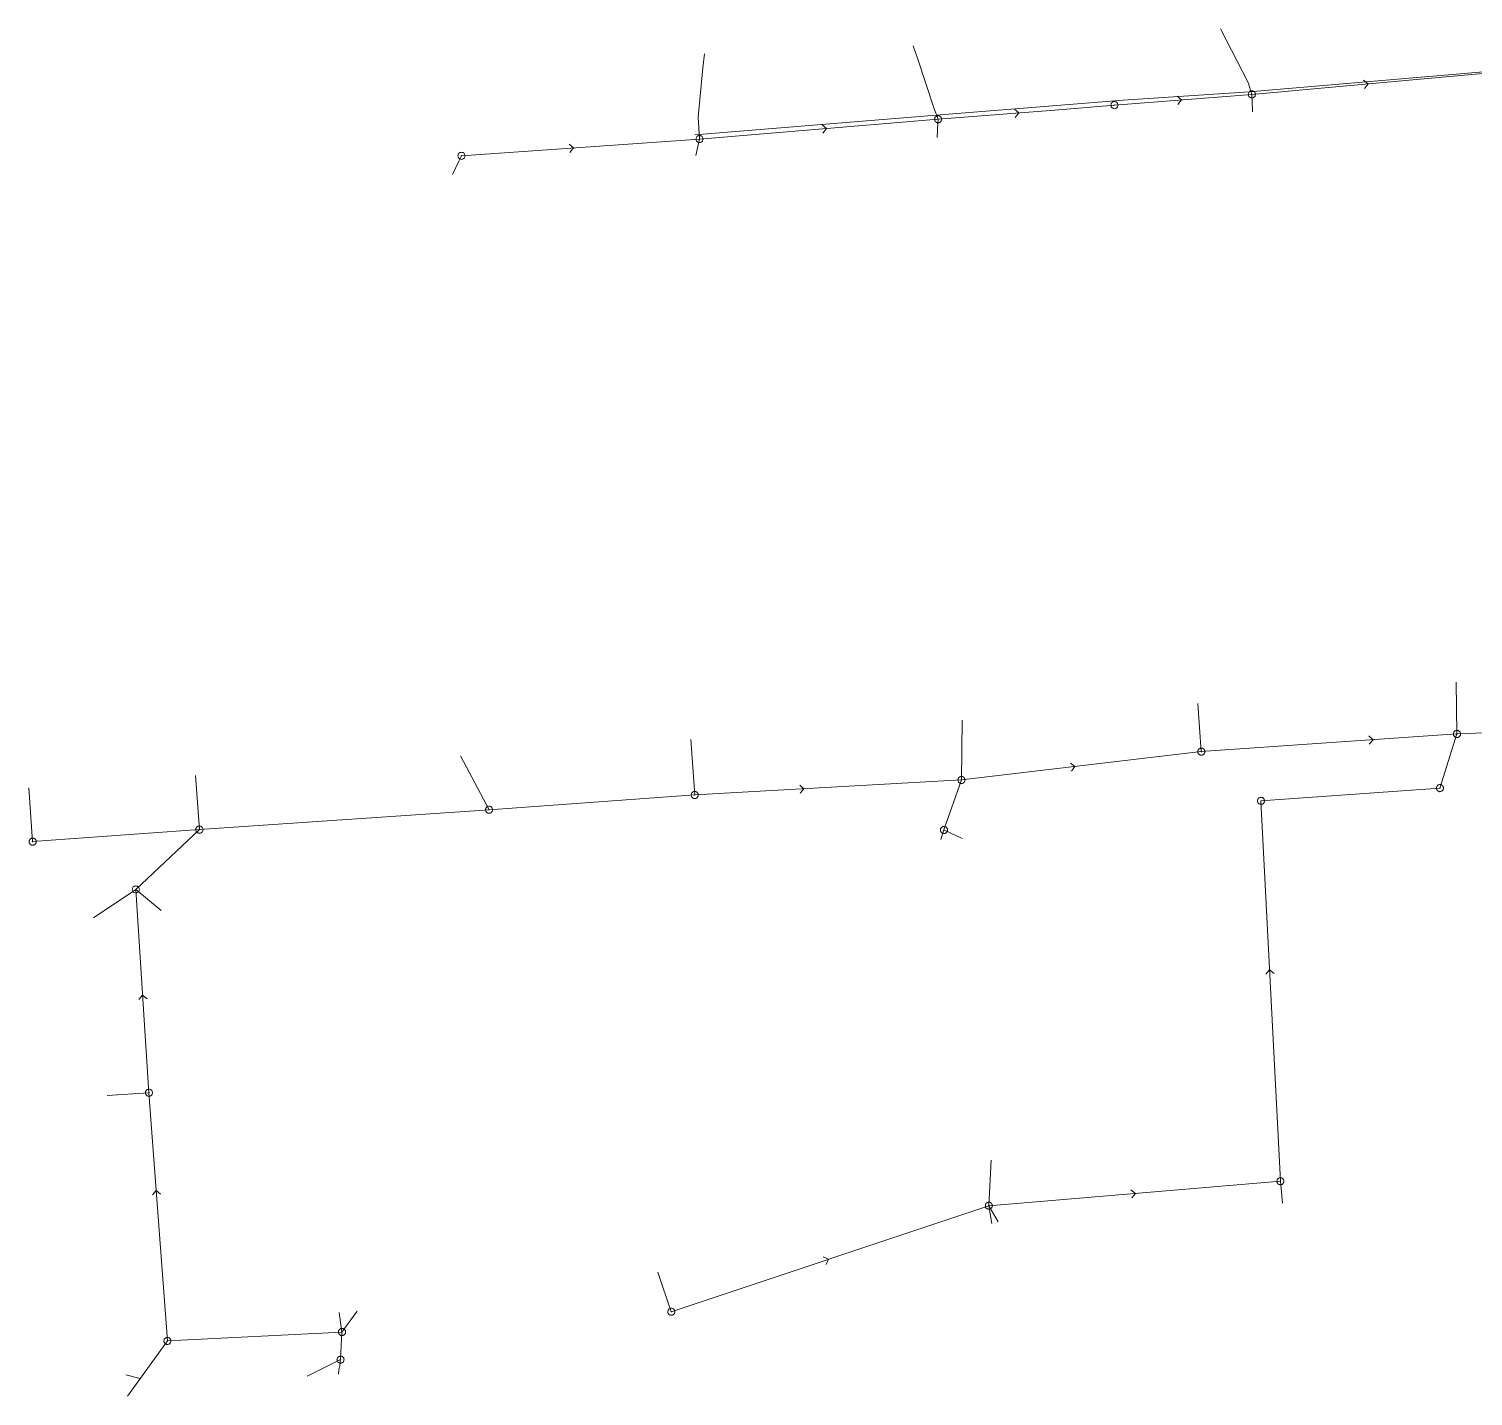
# Model space of a CAD drawing. Header units: metres. Extents: x 25504150 to 25508618, y 6694193 to 6702753.
# Drawn here: x 25507769.5 to 25507957.1, y 6697964 to 6698141.5 of the extents above; entities that cross this region are included whole.
import ezdxf

# ---------------------------------------------------------------- set-up
doc = ezdxf.new("R2010")
doc.units = ezdxf.units.M
for name, pattern in [('Sewer_node', [0]), ('Viemariputket', [0]), ('Viemarivarusteet', [0])]:
    doc.linetypes.add(name, pattern=pattern)
for name, color, linetype, lineweight in [('Sewer_node', 7, 'Sewer_node', 0), ('Viemariputket', 7, 'Viemariputket', 0), ('Viemarivarusteet', 7, 'Viemarivarusteet', 0)]:
    doc.layers.add(name, color=color, linetype=linetype, lineweight=lineweight)

msp = doc.modelspace()

# ---------------------------------------------------------------- linework, layer by layer
at = {"layer": 'Sewer_node', "color": 46, "linetype": 'Continuous', "true_color": 0x7f5f00, "flags": 128}
for points in [[(25507942.96, 6698133.82), (25507943.43, 6698134.4), (25507942.86, 6698134.88)], [(25507897.61, 6698130.04), (25507898.09, 6698130.62), (25507897.53, 6698131.1)], [(25507918.71, 6698131.74), (25507919.19, 6698132.32), (25507918.63, 6698132.8)], [(25507872.62, 6698128.02), (25507873.09, 6698128.6), (25507872.53, 6698129.08)], [(25507839.75, 6698125.51), (25507840.24, 6698126.08), (25507839.68, 6698126.57)], [(25507943.59, 6698048.67), (25507944.08, 6698049.24), (25507943.52, 6698049.73)], [(25507904.91, 6698045.17), (25507905.36, 6698045.76), (25507904.78, 6698046.22)], [(25507869.68, 6698042.3), (25507870.17, 6698042.87), (25507869.62, 6698043.36)], [(25507931.22, 6698018.89), (25507930.64, 6698019.37), (25507930.16, 6698018.82)], [(25507784.86, 6698015.6), (25507784.29, 6698016.09), (25507783.8, 6698015.53)], [(25507786.63, 6697990.25), (25507786.05, 6697990.73), (25507785.57, 6697990.17)], [(25507912.75, 6697989.75), (25507913.21, 6697990.34), (25507912.64, 6697990.81)], [(25507873.04, 6697981.11), (25507873.36, 6697981.79), (25507872.69, 6697982.11)]]:
    msp.add_lwpolyline(points, dxfattribs=at)
for points, elevation in [([(25507928.8, 6698133.03), (25507928.79, 6698133.1), (25507928.78, 6698133.17), (25507928.75, 6698133.24), (25507928.71, 6698133.3), (25507928.67, 6698133.36), (25507928.61, 6698133.4), (25507928.55, 6698133.44), (25507928.48, 6698133.47), (25507928.41, 6698133.48), (25507928.34, 6698133.49), (25507928.27, 6698133.48), (25507928.2, 6698133.47), (25507928.13, 6698133.44), (25507928.07, 6698133.4), (25507928.01, 6698133.36), (25507927.97, 6698133.3), (25507927.93, 6698133.24), (25507927.9, 6698133.17), (25507927.89, 6698133.1), (25507927.88, 6698133.03), (25507927.89, 6698132.96), (25507927.9, 6698132.89), (25507927.93, 6698132.82), (25507927.97, 6698132.76), (25507928.01, 6698132.7), (25507928.07, 6698132.66), (25507928.13, 6698132.62), (25507928.2, 6698132.59), (25507928.27, 6698132.58), (25507928.34, 6698132.57), (25507928.41, 6698132.58), (25507928.48, 6698132.59), (25507928.55, 6698132.62), (25507928.61, 6698132.66), (25507928.67, 6698132.7), (25507928.71, 6698132.76), (25507928.75, 6698132.82), (25507928.78, 6698132.89), (25507928.79, 6698132.96)], 51.53), ([(25507910.96, 6698131.64), (25507910.95, 6698131.71), (25507910.94, 6698131.78), (25507910.91, 6698131.85), (25507910.87, 6698131.91), (25507910.83, 6698131.97), (25507910.77, 6698132.01), (25507910.71, 6698132.05), (25507910.64, 6698132.08), (25507910.57, 6698132.09), (25507910.5, 6698132.1), (25507910.43, 6698132.09), (25507910.36, 6698132.08), (25507910.29, 6698132.05), (25507910.23, 6698132.01), (25507910.17, 6698131.97), (25507910.13, 6698131.91), (25507910.09, 6698131.85), (25507910.06, 6698131.78), (25507910.05, 6698131.71), (25507910.04, 6698131.64), (25507910.05, 6698131.57), (25507910.06, 6698131.5), (25507910.09, 6698131.43), (25507910.13, 6698131.37), (25507910.17, 6698131.31), (25507910.23, 6698131.27), (25507910.29, 6698131.23), (25507910.36, 6698131.2), (25507910.43, 6698131.19), (25507910.5, 6698131.18), (25507910.57, 6698131.19), (25507910.64, 6698131.2), (25507910.71, 6698131.23), (25507910.77, 6698131.27), (25507910.83, 6698131.31), (25507910.87, 6698131.37), (25507910.91, 6698131.43), (25507910.94, 6698131.5), (25507910.95, 6698131.57)], 53.3), ([(25507888.06, 6698129.81), (25507888.05, 6698129.88), (25507888.04, 6698129.95), (25507888.01, 6698130.02), (25507887.97, 6698130.08), (25507887.93, 6698130.14), (25507887.87, 6698130.18), (25507887.81, 6698130.22), (25507887.74, 6698130.25), (25507887.67, 6698130.26), (25507887.6, 6698130.27), (25507887.53, 6698130.26), (25507887.46, 6698130.25), (25507887.39, 6698130.22), (25507887.33, 6698130.18), (25507887.27, 6698130.14), (25507887.23, 6698130.08), (25507887.19, 6698130.02), (25507887.16, 6698129.95), (25507887.15, 6698129.88), (25507887.14, 6698129.81), (25507887.15, 6698129.74), (25507887.16, 6698129.67), (25507887.19, 6698129.6), (25507887.23, 6698129.54), (25507887.27, 6698129.48), (25507887.33, 6698129.44), (25507887.39, 6698129.4), (25507887.46, 6698129.37), (25507887.53, 6698129.36), (25507887.6, 6698129.35), (25507887.67, 6698129.36), (25507887.74, 6698129.37), (25507887.81, 6698129.4), (25507887.87, 6698129.44), (25507887.93, 6698129.48), (25507887.97, 6698129.54), (25507888.01, 6698129.6), (25507888.04, 6698129.67), (25507888.05, 6698129.74)], 55.64), ([(25507857.07, 6698127.23), (25507857.06, 6698127.3), (25507857.05, 6698127.37), (25507857.02, 6698127.44), (25507856.98, 6698127.5), (25507856.94, 6698127.56), (25507856.88, 6698127.6), (25507856.82, 6698127.64), (25507856.75, 6698127.67), (25507856.68, 6698127.68), (25507856.61, 6698127.69), (25507856.54, 6698127.68), (25507856.47, 6698127.67), (25507856.4, 6698127.64), (25507856.34, 6698127.6), (25507856.28, 6698127.56), (25507856.24, 6698127.5), (25507856.2, 6698127.44), (25507856.17, 6698127.37), (25507856.16, 6698127.3), (25507856.15, 6698127.23), (25507856.16, 6698127.16), (25507856.17, 6698127.09), (25507856.2, 6698127.02), (25507856.24, 6698126.96), (25507856.28, 6698126.9), (25507856.34, 6698126.86), (25507856.4, 6698126.82), (25507856.47, 6698126.79), (25507856.54, 6698126.78), (25507856.61, 6698126.77), (25507856.68, 6698126.78), (25507856.75, 6698126.79), (25507856.82, 6698126.82), (25507856.88, 6698126.86), (25507856.94, 6698126.9), (25507856.98, 6698126.96), (25507857.02, 6698127.02), (25507857.05, 6698127.09), (25507857.06, 6698127.16)], 58.21), ([(25507826.16, 6698125.06), (25507826.15, 6698125.13), (25507826.14, 6698125.2), (25507826.11, 6698125.27), (25507826.07, 6698125.33), (25507826.03, 6698125.39), (25507825.97, 6698125.43), (25507825.91, 6698125.47), (25507825.84, 6698125.5), (25507825.77, 6698125.51), (25507825.7, 6698125.52), (25507825.63, 6698125.51), (25507825.56, 6698125.5), (25507825.49, 6698125.47), (25507825.43, 6698125.43), (25507825.37, 6698125.39), (25507825.33, 6698125.33), (25507825.29, 6698125.27), (25507825.26, 6698125.2), (25507825.25, 6698125.13), (25507825.24, 6698125.06), (25507825.25, 6698124.99), (25507825.26, 6698124.92), (25507825.29, 6698124.85), (25507825.33, 6698124.79), (25507825.37, 6698124.73), (25507825.43, 6698124.69), (25507825.49, 6698124.65), (25507825.56, 6698124.62), (25507825.63, 6698124.61), (25507825.7, 6698124.6), (25507825.77, 6698124.61), (25507825.84, 6698124.62), (25507825.91, 6698124.65), (25507825.97, 6698124.69), (25507826.03, 6698124.73), (25507826.07, 6698124.79), (25507826.11, 6698124.85), (25507826.14, 6698124.92), (25507826.15, 6698124.99)], 59.57), ([(25507955.45, 6698050), (25507955.44, 6698050.07), (25507955.43, 6698050.15), (25507955.4, 6698050.21), (25507955.36, 6698050.28), (25507955.31, 6698050.33), (25507955.26, 6698050.38), (25507955.19, 6698050.42), (25507955.13, 6698050.45), (25507955.05, 6698050.46), (25507954.98, 6698050.47), (25507954.91, 6698050.46), (25507954.83, 6698050.45), (25507954.77, 6698050.42), (25507954.7, 6698050.38), (25507954.65, 6698050.33), (25507954.6, 6698050.28), (25507954.56, 6698050.21), (25507954.53, 6698050.15), (25507954.52, 6698050.07), (25507954.51, 6698050), (25507954.52, 6698049.93), (25507954.53, 6698049.85), (25507954.56, 6698049.79), (25507954.6, 6698049.72), (25507954.65, 6698049.67), (25507954.7, 6698049.62), (25507954.77, 6698049.58), (25507954.83, 6698049.55), (25507954.91, 6698049.54), (25507954.98, 6698049.53), (25507955.05, 6698049.54), (25507955.13, 6698049.55), (25507955.19, 6698049.58), (25507955.26, 6698049.62), (25507955.31, 6698049.67), (25507955.36, 6698049.72), (25507955.4, 6698049.79), (25507955.43, 6698049.85), (25507955.44, 6698049.93)], 47.63), ([(25507922.24, 6698047.7), (25507922.23, 6698047.77), (25507922.22, 6698047.84), (25507922.19, 6698047.91), (25507922.15, 6698047.97), (25507922.11, 6698048.03), (25507922.05, 6698048.07), (25507921.99, 6698048.11), (25507921.92, 6698048.14), (25507921.85, 6698048.15), (25507921.78, 6698048.16), (25507921.71, 6698048.15), (25507921.64, 6698048.14), (25507921.57, 6698048.11), (25507921.51, 6698048.07), (25507921.45, 6698048.03), (25507921.41, 6698047.97), (25507921.37, 6698047.91), (25507921.34, 6698047.84), (25507921.33, 6698047.77), (25507921.32, 6698047.7), (25507921.33, 6698047.63), (25507921.34, 6698047.56), (25507921.37, 6698047.49), (25507921.41, 6698047.43), (25507921.45, 6698047.37), (25507921.51, 6698047.33), (25507921.57, 6698047.29), (25507921.64, 6698047.26), (25507921.71, 6698047.25), (25507921.78, 6698047.24), (25507921.85, 6698047.25), (25507921.92, 6698047.26), (25507921.99, 6698047.29), (25507922.05, 6698047.33), (25507922.11, 6698047.37), (25507922.15, 6698047.43), (25507922.19, 6698047.49), (25507922.22, 6698047.56), (25507922.23, 6698047.63)], 49.02), ([(25507891.09, 6698044.02), (25507891.08, 6698044.09), (25507891.07, 6698044.16), (25507891.04, 6698044.23), (25507891, 6698044.29), (25507890.96, 6698044.35), (25507890.9, 6698044.39), (25507890.84, 6698044.43), (25507890.77, 6698044.46), (25507890.7, 6698044.47), (25507890.63, 6698044.48), (25507890.56, 6698044.47), (25507890.49, 6698044.46), (25507890.42, 6698044.43), (25507890.36, 6698044.39), (25507890.3, 6698044.35), (25507890.26, 6698044.29), (25507890.22, 6698044.23), (25507890.19, 6698044.16), (25507890.18, 6698044.09), (25507890.17, 6698044.02), (25507890.18, 6698043.95), (25507890.19, 6698043.88), (25507890.22, 6698043.81), (25507890.26, 6698043.75), (25507890.3, 6698043.69), (25507890.36, 6698043.65), (25507890.42, 6698043.61), (25507890.49, 6698043.58), (25507890.56, 6698043.57), (25507890.63, 6698043.56), (25507890.7, 6698043.57), (25507890.77, 6698043.58), (25507890.84, 6698043.61), (25507890.9, 6698043.65), (25507890.96, 6698043.69), (25507891, 6698043.75), (25507891.04, 6698043.81), (25507891.07, 6698043.88), (25507891.08, 6698043.95)], 49.75), ([(25507953.22, 6698042.96), (25507953.21, 6698043.03), (25507953.2, 6698043.1), (25507953.17, 6698043.17), (25507953.13, 6698043.23), (25507953.09, 6698043.29), (25507953.03, 6698043.33), (25507952.97, 6698043.37), (25507952.9, 6698043.4), (25507952.83, 6698043.41), (25507952.76, 6698043.42), (25507952.69, 6698043.41), (25507952.62, 6698043.4), (25507952.55, 6698043.37), (25507952.49, 6698043.33), (25507952.43, 6698043.29), (25507952.39, 6698043.23), (25507952.35, 6698043.17), (25507952.32, 6698043.1), (25507952.31, 6698043.03), (25507952.3, 6698042.96), (25507952.31, 6698042.89), (25507952.32, 6698042.82), (25507952.35, 6698042.75), (25507952.39, 6698042.69), (25507952.43, 6698042.63), (25507952.49, 6698042.59), (25507952.55, 6698042.55), (25507952.62, 6698042.52), (25507952.69, 6698042.51), (25507952.76, 6698042.5), (25507952.83, 6698042.51), (25507952.9, 6698042.52), (25507952.97, 6698042.55), (25507953.03, 6698042.59), (25507953.09, 6698042.63), (25507953.13, 6698042.69), (25507953.17, 6698042.75), (25507953.2, 6698042.82), (25507953.21, 6698042.89)], 47.9), ([(25507856.45, 6698042.07), (25507856.44, 6698042.14), (25507856.43, 6698042.21), (25507856.4, 6698042.28), (25507856.36, 6698042.34), (25507856.32, 6698042.4), (25507856.26, 6698042.44), (25507856.2, 6698042.48), (25507856.13, 6698042.51), (25507856.06, 6698042.52), (25507855.99, 6698042.53), (25507855.92, 6698042.52), (25507855.85, 6698042.51), (25507855.78, 6698042.48), (25507855.72, 6698042.44), (25507855.66, 6698042.4), (25507855.62, 6698042.34), (25507855.58, 6698042.28), (25507855.55, 6698042.21), (25507855.54, 6698042.14), (25507855.53, 6698042.07), (25507855.54, 6698042), (25507855.55, 6698041.93), (25507855.58, 6698041.86), (25507855.62, 6698041.8), (25507855.66, 6698041.74), (25507855.72, 6698041.7), (25507855.78, 6698041.66), (25507855.85, 6698041.63), (25507855.92, 6698041.62), (25507855.99, 6698041.61), (25507856.06, 6698041.62), (25507856.13, 6698041.63), (25507856.2, 6698041.66), (25507856.26, 6698041.7), (25507856.32, 6698041.74), (25507856.36, 6698041.8), (25507856.4, 6698041.86), (25507856.43, 6698041.93), (25507856.44, 6698042)], 50.11), ([(25507929.98, 6698041.31), (25507929.97, 6698041.38), (25507929.96, 6698041.45), (25507929.93, 6698041.52), (25507929.89, 6698041.58), (25507929.85, 6698041.64), (25507929.79, 6698041.68), (25507929.73, 6698041.72), (25507929.66, 6698041.75), (25507929.59, 6698041.76), (25507929.52, 6698041.77), (25507929.45, 6698041.76), (25507929.38, 6698041.75), (25507929.31, 6698041.72), (25507929.25, 6698041.68), (25507929.19, 6698041.64), (25507929.15, 6698041.58), (25507929.11, 6698041.52), (25507929.08, 6698041.45), (25507929.07, 6698041.38), (25507929.06, 6698041.31), (25507929.07, 6698041.24), (25507929.08, 6698041.17), (25507929.11, 6698041.1), (25507929.15, 6698041.04), (25507929.19, 6698040.98), (25507929.25, 6698040.94), (25507929.31, 6698040.9), (25507929.38, 6698040.87), (25507929.45, 6698040.86), (25507929.52, 6698040.85), (25507929.59, 6698040.86), (25507929.66, 6698040.87), (25507929.73, 6698040.9), (25507929.79, 6698040.94), (25507929.85, 6698040.98), (25507929.89, 6698041.04), (25507929.93, 6698041.1), (25507929.96, 6698041.17), (25507929.97, 6698041.24)], 48.97), ([(25507829.74, 6698040.15), (25507829.73, 6698040.22), (25507829.72, 6698040.29), (25507829.69, 6698040.36), (25507829.65, 6698040.42), (25507829.61, 6698040.48), (25507829.55, 6698040.52), (25507829.49, 6698040.56), (25507829.42, 6698040.59), (25507829.35, 6698040.6), (25507829.28, 6698040.61), (25507829.21, 6698040.6), (25507829.14, 6698040.59), (25507829.07, 6698040.56), (25507829.01, 6698040.52), (25507828.95, 6698040.48), (25507828.91, 6698040.42), (25507828.87, 6698040.36), (25507828.84, 6698040.29), (25507828.83, 6698040.22), (25507828.82, 6698040.15), (25507828.83, 6698040.08), (25507828.84, 6698040.01), (25507828.87, 6698039.94), (25507828.91, 6698039.88), (25507828.95, 6698039.82), (25507829.01, 6698039.78), (25507829.07, 6698039.74), (25507829.14, 6698039.71), (25507829.21, 6698039.7), (25507829.28, 6698039.69), (25507829.35, 6698039.7), (25507829.42, 6698039.71), (25507829.49, 6698039.74), (25507829.55, 6698039.78), (25507829.61, 6698039.82), (25507829.65, 6698039.88), (25507829.69, 6698039.94), (25507829.72, 6698040.01), (25507829.73, 6698040.08)], 50.57), ([(25507792.14, 6698037.57), (25507792.13, 6698037.64), (25507792.12, 6698037.72), (25507792.09, 6698037.78), (25507792.05, 6698037.85), (25507792, 6698037.9), (25507791.95, 6698037.95), (25507791.88, 6698037.99), (25507791.82, 6698038.02), (25507791.74, 6698038.03), (25507791.67, 6698038.04), (25507791.6, 6698038.03), (25507791.52, 6698038.02), (25507791.46, 6698037.99), (25507791.39, 6698037.95), (25507791.34, 6698037.9), (25507791.29, 6698037.85), (25507791.25, 6698037.78), (25507791.22, 6698037.72), (25507791.21, 6698037.64), (25507791.2, 6698037.57), (25507791.21, 6698037.5), (25507791.22, 6698037.42), (25507791.25, 6698037.36), (25507791.29, 6698037.29), (25507791.34, 6698037.24), (25507791.39, 6698037.19), (25507791.46, 6698037.15), (25507791.52, 6698037.12), (25507791.6, 6698037.11), (25507791.67, 6698037.1), (25507791.74, 6698037.11), (25507791.82, 6698037.12), (25507791.88, 6698037.15), (25507791.95, 6698037.19), (25507792, 6698037.24), (25507792.05, 6698037.29), (25507792.09, 6698037.36), (25507792.12, 6698037.42), (25507792.13, 6698037.5)], 51.54), ([(25507888.83, 6698037.53), (25507888.82, 6698037.6), (25507888.81, 6698037.68), (25507888.78, 6698037.74), (25507888.74, 6698037.81), (25507888.69, 6698037.86), (25507888.64, 6698037.91), (25507888.57, 6698037.95), (25507888.51, 6698037.98), (25507888.43, 6698037.99), (25507888.36, 6698038), (25507888.29, 6698037.99), (25507888.21, 6698037.98), (25507888.15, 6698037.95), (25507888.08, 6698037.91), (25507888.03, 6698037.86), (25507887.98, 6698037.81), (25507887.94, 6698037.74), (25507887.91, 6698037.68), (25507887.9, 6698037.6), (25507887.89, 6698037.53), (25507887.9, 6698037.46), (25507887.91, 6698037.38), (25507887.94, 6698037.32), (25507887.98, 6698037.25), (25507888.03, 6698037.2), (25507888.08, 6698037.15), (25507888.15, 6698037.11), (25507888.21, 6698037.08), (25507888.29, 6698037.07), (25507888.36, 6698037.06), (25507888.43, 6698037.07), (25507888.51, 6698037.08), (25507888.57, 6698037.11), (25507888.64, 6698037.15), (25507888.69, 6698037.2), (25507888.74, 6698037.25), (25507888.78, 6698037.32), (25507888.81, 6698037.38), (25507888.82, 6698037.46)], 38.34), ([(25507770.47, 6698036.01), (25507770.46, 6698036.08), (25507770.45, 6698036.15), (25507770.42, 6698036.22), (25507770.38, 6698036.28), (25507770.34, 6698036.34), (25507770.28, 6698036.38), (25507770.22, 6698036.42), (25507770.15, 6698036.45), (25507770.08, 6698036.46), (25507770.01, 6698036.47), (25507769.94, 6698036.46), (25507769.87, 6698036.45), (25507769.8, 6698036.42), (25507769.74, 6698036.38), (25507769.68, 6698036.34), (25507769.64, 6698036.28), (25507769.6, 6698036.22), (25507769.57, 6698036.15), (25507769.56, 6698036.08), (25507769.55, 6698036.01), (25507769.56, 6698035.94), (25507769.57, 6698035.87), (25507769.6, 6698035.8), (25507769.64, 6698035.74), (25507769.68, 6698035.68), (25507769.74, 6698035.64), (25507769.8, 6698035.6), (25507769.87, 6698035.57), (25507769.94, 6698035.56), (25507770.01, 6698035.55), (25507770.08, 6698035.56), (25507770.15, 6698035.57), (25507770.22, 6698035.6), (25507770.28, 6698035.64), (25507770.34, 6698035.68), (25507770.38, 6698035.74), (25507770.42, 6698035.8), (25507770.45, 6698035.87), (25507770.46, 6698035.94)], 53.5), ([(25507783.87, 6698029.8), (25507783.86, 6698029.87), (25507783.85, 6698029.94), (25507783.82, 6698030.01), (25507783.78, 6698030.07), (25507783.74, 6698030.13), (25507783.68, 6698030.17), (25507783.62, 6698030.21), (25507783.55, 6698030.24), (25507783.48, 6698030.25), (25507783.41, 6698030.26), (25507783.34, 6698030.25), (25507783.27, 6698030.24), (25507783.2, 6698030.21), (25507783.14, 6698030.17), (25507783.08, 6698030.13), (25507783.04, 6698030.07), (25507783, 6698030.01), (25507782.97, 6698029.94), (25507782.96, 6698029.87), (25507782.95, 6698029.8), (25507782.96, 6698029.73), (25507782.97, 6698029.66), (25507783, 6698029.59), (25507783.04, 6698029.53), (25507783.08, 6698029.47), (25507783.14, 6698029.43), (25507783.2, 6698029.39), (25507783.27, 6698029.36), (25507783.34, 6698029.35), (25507783.41, 6698029.34), (25507783.48, 6698029.35), (25507783.55, 6698029.36), (25507783.62, 6698029.39), (25507783.68, 6698029.43), (25507783.74, 6698029.47), (25507783.78, 6698029.53), (25507783.82, 6698029.59), (25507783.85, 6698029.66), (25507783.86, 6698029.73)], 51.76), ([(25507785.57, 6698003.41), (25507785.56, 6698003.48), (25507785.55, 6698003.55), (25507785.52, 6698003.62), (25507785.48, 6698003.68), (25507785.44, 6698003.74), (25507785.38, 6698003.78), (25507785.32, 6698003.82), (25507785.25, 6698003.85), (25507785.18, 6698003.86), (25507785.11, 6698003.87), (25507785.04, 6698003.86), (25507784.97, 6698003.85), (25507784.9, 6698003.82), (25507784.84, 6698003.78), (25507784.78, 6698003.74), (25507784.74, 6698003.68), (25507784.7, 6698003.62), (25507784.67, 6698003.55), (25507784.66, 6698003.48), (25507784.65, 6698003.41), (25507784.66, 6698003.34), (25507784.67, 6698003.27), (25507784.7, 6698003.2), (25507784.74, 6698003.14), (25507784.78, 6698003.08), (25507784.84, 6698003.04), (25507784.9, 6698003), (25507784.97, 6698002.97), (25507785.04, 6698002.96), (25507785.11, 6698002.95), (25507785.18, 6698002.96), (25507785.25, 6698002.97), (25507785.32, 6698003), (25507785.38, 6698003.04), (25507785.44, 6698003.08), (25507785.48, 6698003.14), (25507785.52, 6698003.2), (25507785.55, 6698003.27), (25507785.56, 6698003.34)], 51.43), ([(25507932.51, 6697991.92), (25507932.5, 6697991.99), (25507932.49, 6697992.06), (25507932.46, 6697992.13), (25507932.42, 6697992.19), (25507932.38, 6697992.25), (25507932.32, 6697992.29), (25507932.26, 6697992.33), (25507932.19, 6697992.36), (25507932.12, 6697992.37), (25507932.05, 6697992.38), (25507931.98, 6697992.37), (25507931.91, 6697992.36), (25507931.84, 6697992.33), (25507931.78, 6697992.29), (25507931.72, 6697992.25), (25507931.68, 6697992.19), (25507931.64, 6697992.13), (25507931.61, 6697992.06), (25507931.6, 6697991.99), (25507931.59, 6697991.92), (25507931.6, 6697991.85), (25507931.61, 6697991.78), (25507931.64, 6697991.71), (25507931.68, 6697991.65), (25507931.72, 6697991.59), (25507931.78, 6697991.55), (25507931.84, 6697991.51), (25507931.91, 6697991.48), (25507931.98, 6697991.47), (25507932.05, 6697991.46), (25507932.12, 6697991.47), (25507932.19, 6697991.48), (25507932.26, 6697991.51), (25507932.32, 6697991.55), (25507932.38, 6697991.59), (25507932.42, 6697991.65), (25507932.46, 6697991.71), (25507932.49, 6697991.78), (25507932.5, 6697991.85)], 49.46), ([(25507894.64, 6697988.74), (25507894.63, 6697988.81), (25507894.62, 6697988.88), (25507894.59, 6697988.95), (25507894.55, 6697989.01), (25507894.51, 6697989.07), (25507894.45, 6697989.11), (25507894.39, 6697989.15), (25507894.32, 6697989.18), (25507894.25, 6697989.19), (25507894.18, 6697989.2), (25507894.11, 6697989.19), (25507894.04, 6697989.18), (25507893.97, 6697989.15), (25507893.91, 6697989.11), (25507893.85, 6697989.07), (25507893.81, 6697989.01), (25507893.77, 6697988.95), (25507893.74, 6697988.88), (25507893.73, 6697988.81), (25507893.72, 6697988.74), (25507893.73, 6697988.67), (25507893.74, 6697988.6), (25507893.77, 6697988.53), (25507893.81, 6697988.47), (25507893.85, 6697988.41), (25507893.91, 6697988.37), (25507893.97, 6697988.33), (25507894.04, 6697988.3), (25507894.11, 6697988.29), (25507894.18, 6697988.28), (25507894.25, 6697988.29), (25507894.32, 6697988.3), (25507894.39, 6697988.33), (25507894.45, 6697988.37), (25507894.51, 6697988.41), (25507894.55, 6697988.47), (25507894.59, 6697988.53), (25507894.62, 6697988.6), (25507894.63, 6697988.67)], 49.86), ([(25507853.41, 6697974.97), (25507853.4, 6697975.04), (25507853.39, 6697975.11), (25507853.36, 6697975.18), (25507853.32, 6697975.24), (25507853.28, 6697975.3), (25507853.22, 6697975.34), (25507853.16, 6697975.38), (25507853.09, 6697975.41), (25507853.02, 6697975.42), (25507852.95, 6697975.43), (25507852.88, 6697975.42), (25507852.81, 6697975.41), (25507852.74, 6697975.38), (25507852.68, 6697975.34), (25507852.62, 6697975.3), (25507852.58, 6697975.24), (25507852.54, 6697975.18), (25507852.51, 6697975.11), (25507852.5, 6697975.04), (25507852.49, 6697974.97), (25507852.5, 6697974.9), (25507852.51, 6697974.83), (25507852.54, 6697974.76), (25507852.58, 6697974.7), (25507852.62, 6697974.64), (25507852.68, 6697974.6), (25507852.74, 6697974.56), (25507852.81, 6697974.53), (25507852.88, 6697974.52), (25507852.95, 6697974.51), (25507853.02, 6697974.52), (25507853.09, 6697974.53), (25507853.16, 6697974.56), (25507853.22, 6697974.6), (25507853.28, 6697974.64), (25507853.32, 6697974.7), (25507853.36, 6697974.76), (25507853.39, 6697974.83), (25507853.4, 6697974.9)], 51.08), ([(25507810.64, 6697972.34), (25507810.63, 6697972.41), (25507810.62, 6697972.48), (25507810.59, 6697972.55), (25507810.55, 6697972.61), (25507810.51, 6697972.67), (25507810.45, 6697972.71), (25507810.39, 6697972.75), (25507810.32, 6697972.78), (25507810.25, 6697972.79), (25507810.18, 6697972.8), (25507810.11, 6697972.79), (25507810.04, 6697972.78), (25507809.97, 6697972.75), (25507809.91, 6697972.71), (25507809.85, 6697972.67), (25507809.81, 6697972.61), (25507809.77, 6697972.55), (25507809.74, 6697972.48), (25507809.73, 6697972.41), (25507809.72, 6697972.34), (25507809.73, 6697972.27), (25507809.74, 6697972.2), (25507809.77, 6697972.13), (25507809.81, 6697972.07), (25507809.85, 6697972.01), (25507809.91, 6697971.97), (25507809.97, 6697971.93), (25507810.04, 6697971.9), (25507810.11, 6697971.89), (25507810.18, 6697971.88), (25507810.25, 6697971.89), (25507810.32, 6697971.9), (25507810.39, 6697971.93), (25507810.45, 6697971.97), (25507810.51, 6697972.01), (25507810.55, 6697972.07), (25507810.59, 6697972.13), (25507810.62, 6697972.2), (25507810.63, 6697972.27)], 51.27), ([(25507787.97, 6697971.19), (25507787.96, 6697971.26), (25507787.95, 6697971.33), (25507787.92, 6697971.4), (25507787.88, 6697971.46), (25507787.84, 6697971.52), (25507787.78, 6697971.56), (25507787.72, 6697971.6), (25507787.65, 6697971.63), (25507787.58, 6697971.64), (25507787.51, 6697971.65), (25507787.44, 6697971.64), (25507787.37, 6697971.63), (25507787.3, 6697971.6), (25507787.24, 6697971.56), (25507787.18, 6697971.52), (25507787.14, 6697971.46), (25507787.1, 6697971.4), (25507787.07, 6697971.33), (25507787.06, 6697971.26), (25507787.05, 6697971.19), (25507787.06, 6697971.12), (25507787.07, 6697971.05), (25507787.1, 6697970.98), (25507787.14, 6697970.92), (25507787.18, 6697970.86), (25507787.24, 6697970.82), (25507787.3, 6697970.78), (25507787.37, 6697970.75), (25507787.44, 6697970.74), (25507787.51, 6697970.73), (25507787.58, 6697970.74), (25507787.65, 6697970.75), (25507787.72, 6697970.78), (25507787.78, 6697970.82), (25507787.84, 6697970.86), (25507787.88, 6697970.92), (25507787.92, 6697970.98), (25507787.95, 6697971.05), (25507787.96, 6697971.12)], 51.5)]:
    msp.add_lwpolyline(points, close=True, dxfattribs=dict(at, elevation=elevation))
msp.add_lwpolyline([(25507810.45, 6697968.76), (25507810.44, 6697968.83), (25507810.43, 6697968.9), (25507810.4, 6697968.97), (25507810.36, 6697969.03), (25507810.32, 6697969.09), (25507810.26, 6697969.13), (25507810.2, 6697969.17), (25507810.13, 6697969.2), (25507810.06, 6697969.21), (25507809.99, 6697969.22), (25507809.92, 6697969.21), (25507809.85, 6697969.2), (25507809.78, 6697969.17), (25507809.72, 6697969.13), (25507809.66, 6697969.09), (25507809.62, 6697969.03), (25507809.58, 6697968.97), (25507809.55, 6697968.9), (25507809.54, 6697968.83), (25507809.53, 6697968.76), (25507809.54, 6697968.69), (25507809.55, 6697968.62), (25507809.58, 6697968.55), (25507809.62, 6697968.49), (25507809.66, 6697968.43), (25507809.72, 6697968.39), (25507809.78, 6697968.35), (25507809.85, 6697968.32), (25507809.92, 6697968.31), (25507809.99, 6697968.3), (25507810.06, 6697968.31), (25507810.13, 6697968.32), (25507810.2, 6697968.35), (25507810.26, 6697968.39), (25507810.32, 6697968.43), (25507810.36, 6697968.49), (25507810.4, 6697968.55), (25507810.43, 6697968.62), (25507810.44, 6697968.69)], close=True, dxfattribs=at)
at = {"layer": 'Viemariputket', "color": 251, "linetype": 'Continuous', "lineweight": 5, "true_color": 0x595959}
for p, q in [((25507960.46, 6698136.15, 46.47), (25507928, 6698133.36, 47.87)), ((25507928, 6698133.36, 49.22), (25507911.65, 6698132.27, 49.83)), ((25507911.65, 6698132.27, 50.74), (25507887.33, 6698130.34, 51.89)), ((25507887.33, 6698130.34, 52.85), (25507856.01, 6698127.8, 54.08))]:
    msp.add_line(p, q, dxfattribs=at)
at = {"layer": 'Viemariputket', "color": 1, "linetype": 'Continuous', "lineweight": 15}
for p, q in [((25507928.34, 6698133.03, 49.78), (25507910.5, 6698131.64, 50.51)), ((25507887.6, 6698129.81, 53.63), (25507856.61, 6698127.23, 54.72)), ((25507856.61, 6698127.23, 55.9), (25507825.7, 6698125.06, 56.58)), ((25507856.61, 6698127.23, 54.79), (25507856.12, 6698125.1, 54.81)), ((25507954.98, 6698050), (25507954.88, 6698056.74)), ((25507921.78, 6698047.7), (25507921.33, 6698053.96)), ((25507890.63, 6698044.02, 47.7), (25507890.72, 6698051.79)), ((25508002.69, 6698051.7, 43.48), (25507954.98, 6698050, 45.44)), ((25507855.99, 6698042.07), (25507855.48, 6698049.26)), ((25507954.98, 6698050, 45.44), (25507921.78, 6698047.7, 46.89)), ((25507954.98, 6698050, 45.64), (25507952.76, 6698042.96)), ((25507829.28, 6698040.15), (25507825.57, 6698047.14)), ((25507921.78, 6698047.7, 46.89), (25507890.63, 6698044.02, 47.43)), ((25507770.01, 6698036.01), (25507769.52, 6698043)), ((25507791.67, 6698037.57), (25507791.15, 6698044.59)), ((25507890.63, 6698044.02, 47.45), (25507855.99, 6698042.07, 47.91)), ((25507890.63, 6698044.02, 47.71), (25507888.36, 6698037.53, 38.34)), ((25507952.76, 6698042.96), (25507929.52, 6698041.31)), ((25507855.99, 6698042.07, 47.93), (25507829.28, 6698040.15, 48.47)), ((25507929.52, 6698041.31), (25507932.05, 6697991.92)), ((25507829.28, 6698040.15, 48.5), (25507791.67, 6698037.57, 49.13)), ((25507791.67, 6698037.57, 49.51), (25507770.01, 6698036.01, 50.6)), ((25507791.67, 6698037.57), (25507783.41, 6698029.8)), ((25507888.36, 6698037.53, 38.34), (25507887.94, 6698036.3, 38.66)), ((25507888.36, 6698037.53, 36.66), (25507890.74, 6698036.43, 38.66)), ((25507783.41, 6698029.8), (25507777.91, 6698026.1)), ((25507783.41, 6698029.8), (25507786.71, 6698027.06)), ((25507783.41, 6698029.8), (25507785.11, 6698003.41, 49.4)), ((25507785.11, 6698003.41, 49.46), (25507779.7, 6698003.03, 49.51)), ((25507785.11, 6698003.41, 49.41), (25507787.51, 6697971.19)), ((25507894.18, 6697988.74), (25507894.49, 6697994.64)), ((25507932.05, 6697991.92), (25507894.18, 6697988.74)), ((25507932.05, 6697991.92, 47.48), (25507932.32, 6697989.07, 0.32)), ((25507894.18, 6697988.74), (25507852.95, 6697974.97)), ((25507894.18, 6697988.74), (25507894.56, 6697986.44)), ((25507894.18, 6697988.74), (25507895.41, 6697986.65)), ((25507852.95, 6697974.97), (25507851.2, 6697980.1)), ((25507810.18, 6697972.34, 49.64), (25507809.81, 6697974.89, 49.65)), ((25507810.18, 6697972.34, 49.63), (25507812.16, 6697975.04, 49.65)), ((25507787.51, 6697971.19, 49.52), (25507810.18, 6697972.34, 49.53)), ((25507810.18, 6697972.34, 49.59), (25507810, 6697968.87)), ((25507787.51, 6697971.19), (25507782.32, 6697964.02)), ((25507809.99, 6697968.76, 32.11), (25507805.66, 6697966.59, 49.68)), ((25507783.96, 6697966.3), (25507782.13, 6697966.78))]:
    msp.add_line(p, q, dxfattribs=at)
for points in [[(25507928.34, 6698133.03, 49.54), (25507927.85, 6698134.59, 49.56), (25507924.26, 6698141.54, 49.56)], [(25507887.6, 6698129.81, 53.63), (25507887.06, 6698131.27, 53.75), (25507884.98, 6698137.62, 53.66), (25507884.34, 6698139.32, 53.66)], [(25507856.61, 6698127.23, 56.54), (25507856.42, 6698130.06, 56.53), (25507857.04, 6698136.47, 56.57), (25507857.25, 6698138.31, 56.57)], [(25507960.72, 6698135.98, 47.27), (25507940.19, 6698134.11, 48.19), (25507928.34, 6698133.03, 48.48)], [(25507928.34, 6698133.03, 48.56), (25507928.38, 6698132.23, 48.58), (25507928.43, 6698130.75, 48.58)], [(25507910.5, 6698131.64, 51.52), (25507902.75, 6698130.98, 52.02), (25507887.6, 6698129.81, 52.57)], [(25507887.6, 6698129.81, 53.59), (25507887.58, 6698129.29, 53.61), (25507887.47, 6698127.43, 53.61)], [(25507825.7, 6698125.06, 56.63), (25507825.37, 6698124.36, 56.64), (25507824.55, 6698122.63, 56.64)], [(25507809.99, 6697968.76, 0), (25507809.88, 6697967.94, 0), (25507809.79, 6697967.44, 0), (25507809.71, 6697966.85, 49.66)]]:
    msp.add_polyline3d(points, dxfattribs=at)
at = {"layer": 'Viemarivarusteet', "color": 1}
for p in [(25507928.34, 6698133.03, 51.53), (25507910.5, 6698131.64, 53.3), (25507887.6, 6698129.81, 55.64), (25507856.61, 6698127.23, 58.21), (25507825.7, 6698125.06, 59.57), (25507954.98, 6698050, 47.63), (25507921.78, 6698047.7, 49.02), (25507890.63, 6698044.02, 49.75), (25507952.76, 6698042.96, 47.9), (25507855.99, 6698042.07, 50.11), (25507929.52, 6698041.31, 48.97), (25507829.28, 6698040.15, 50.57), (25507791.67, 6698037.57, 51.54), (25507888.36, 6698037.53, 38.34), (25507770.01, 6698036.01, 53.5), (25507783.41, 6698029.8, 51.76), (25507785.11, 6698003.41, 51.43), (25507932.05, 6697991.92, 49.46), (25507894.18, 6697988.74, 49.86), (25507852.95, 6697974.97, 51.08), (25507810.18, 6697972.34, 51.27), (25507787.51, 6697971.19, 51.5), (25507809.99, 6697968.76)]:
    msp.add_point(p, dxfattribs=at)

doc.saveas('drawing.dxf')
